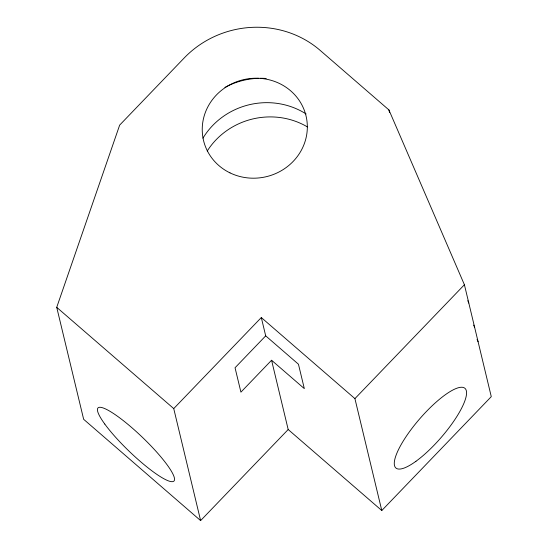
<?xml version="1.0" encoding="UTF-8"?>
<svg xmlns="http://www.w3.org/2000/svg" width="548" height="548" viewBox="0 0 548 548"><rect width="100%" height="100%" fill="white"/><g stroke="black" fill="none" stroke-linecap="round" stroke-linejoin="round"><path stroke-width="0.82" d="M200.616 520.6L83.652 419.302L56.725 307.339L119.663 125.108L184.258 57.917A96.407 91.16 -13.5 0 1 320.135 50.361L388.916 109.929L464.409 284.741L491.275 396.649L381.785 510.531L288.186 429.522L271.568 360.242L240.921 392.142L235.044 367.756L265.698 335.856L261.3 317.545L173.737 408.596L200.616 520.6L288.186 429.522M381.785 510.531L354.919 398.622L464.409 284.741M261.3 317.545L354.919 398.622M265.698 335.856L298.448 364.221L304.318 388.607L271.568 360.242M56.725 307.339L173.737 408.596M467.793 300.701L468.807 303.051M473.657 325.115L474.671 327.464M477.075 339.356L478.089 341.712M388.916 109.929L389.512 112.429M224.933 87.399A71.987 68.062 -13.5 0 1 258.512 78.316M260.211 78.282A71.987 68.062 -13.5 0 1 266.198 78.46M207.254 151.001A71.987 68.062 -13.5 0 1 307.407 126.91M202.959 138.165A71.987 68.062 -13.5 0 1 306.127 113.984M104.805 424.084A52.704 9.617 43.9 0 0 171.257 481.63A52.704 9.617 43.9 0 0 132.02 427.83A52.704 9.617 43.9 0 0 104.805 424.084M415.939 461.286A52.704 14.207 -49.1 0 0 466.341 390.799A52.704 14.207 -49.1 0 0 409 432.386A52.704 14.207 -49.1 0 0 415.939 461.286M230.016 172.887A52.704 49.834 -13.5 0 0 307.305 125.293A52.704 49.834 -13.5 0 0 227.016 86.447A52.704 49.834 -13.5 0 0 230.016 172.887"/></g></svg>
